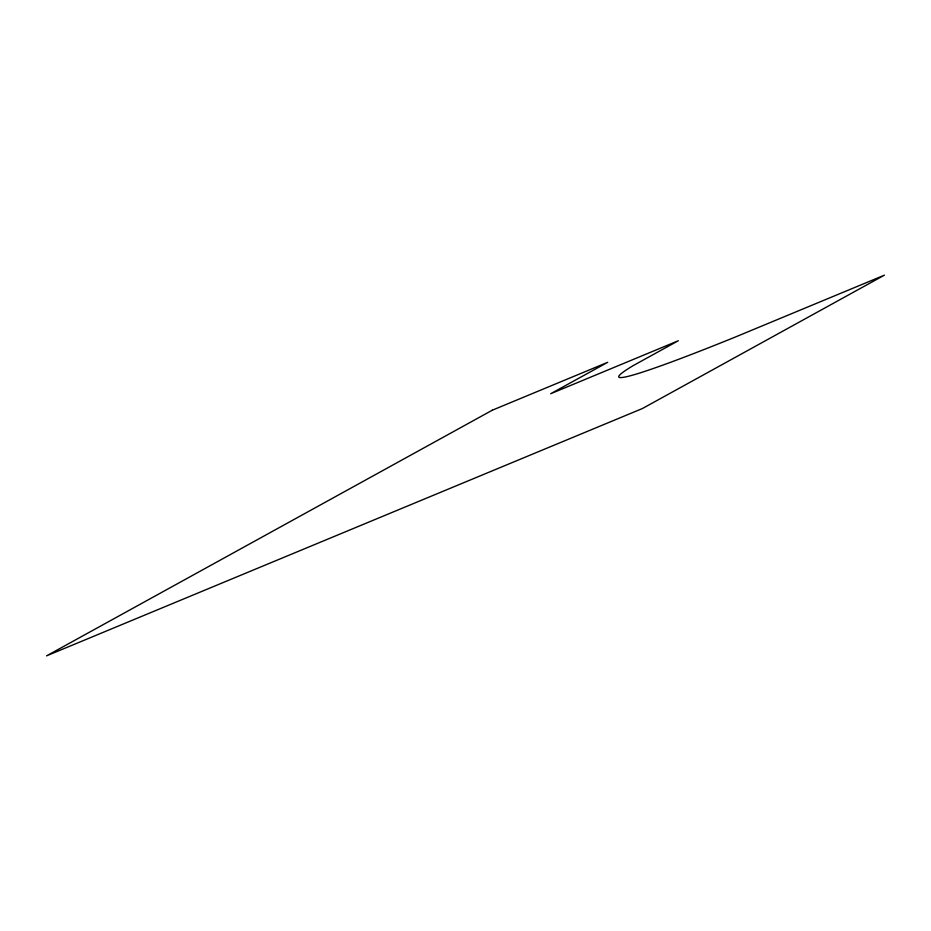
<?xml version="1.0" encoding="UTF-8"?>
<svg xmlns="http://www.w3.org/2000/svg" width="931" height="931" viewBox="0 0 931 931"><rect width="100%" height="100%" fill="white"/><g stroke="black" fill="none" stroke-linecap="round" stroke-linejoin="round"><path stroke-width="1.4" d="M492.266 410.222L46.55 655.855L642.437 408.523L884.45 275.145L736.188 336.685A288.633 13.092 -23.9 0 1 633.383 365.511L678.315 340.746L550.698 393.72L607.699 362.31L492.266 410.222"/></g></svg>
